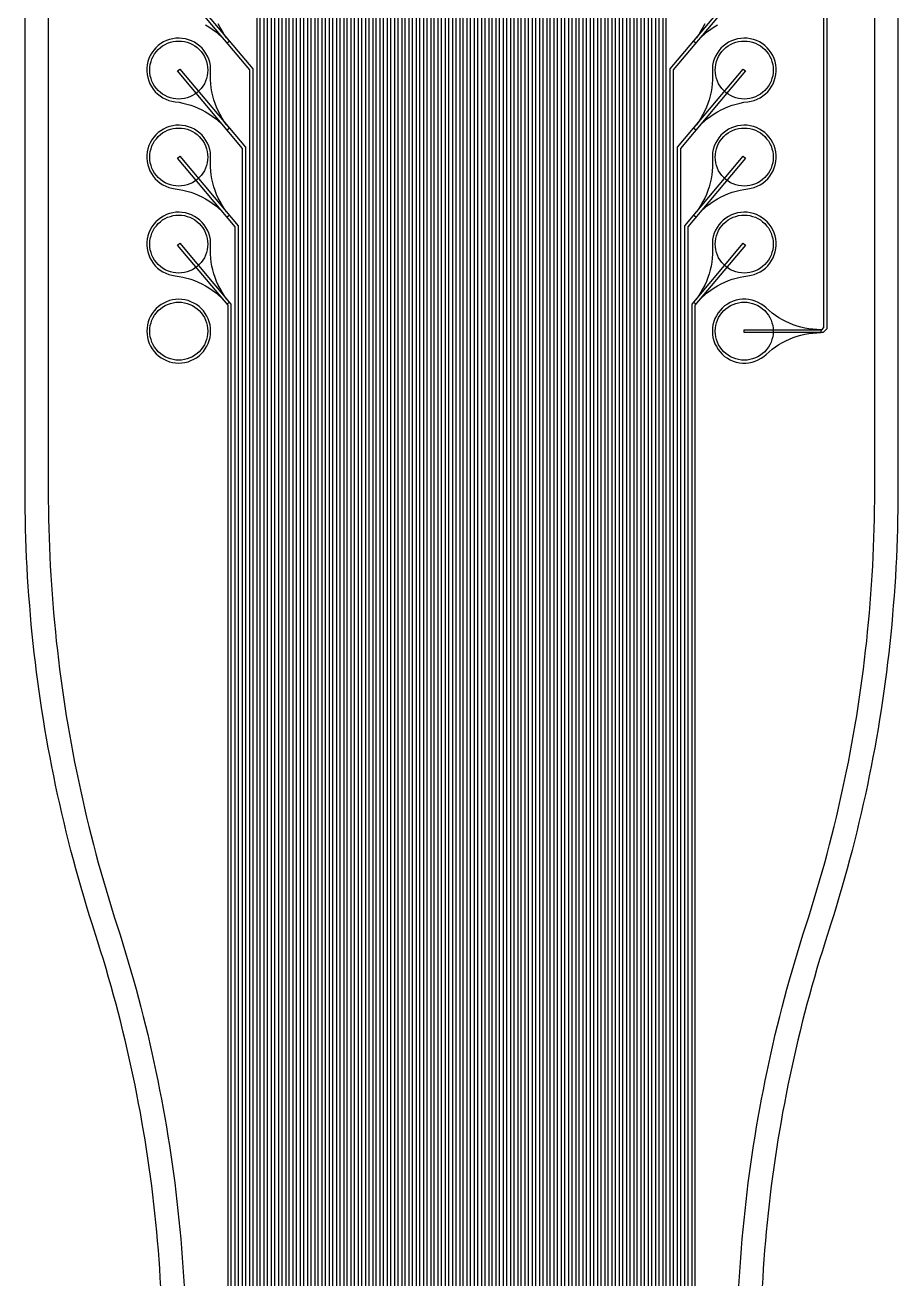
# Model space of a CAD drawing. Header units: metres. Extents: x -1805 to 1655, y -683 to 39617.
# Drawn here: x -1505 to 1505, y 26170 to 30492 of the extents above; entities that cross this region are included whole.
import ezdxf

# ---------------------------------------------------------------- set-up
doc = ezdxf.new("R2010")
doc.units = ezdxf.units.M
doc.layers.add('Etching', color=5, linetype='CONTINUOUS')
doc.layers.add('Metal', color=4, linetype='CONTINUOUS')

msp = doc.modelspace()

# ---------------------------------------------------------------- linework, layer by layer
at = {"layer": 'Etching'}
for points in [[(956.9, 26145.9), (958.8, 26178.3), (960.8, 26210.7), (963.1, 26243.1), (965.6, 26275.4), (968.3, 26307.8), (971.2, 26340.1), (974.4, 26372.4), (977.7, 26404.6), (981.3, 26436.9), (985.1, 26469.1), (989.1, 26501.3), (993.3, 26533.5), (997.7, 26565.6), (1002.4, 26597.7), (1007.2, 26629.8), (1012.3, 26661.9), (1017.6, 26693.9), (1023.1, 26725.9), (1028.8, 26757.8), (1034.7, 26789.7), (1040.9, 26821.6), (1047.2, 26853.4), (1053.8, 26885.1), (1060.6, 26916.9), (1067.6, 26948.6), (1074.8, 26980.2), (1082.2, 27011.8), (1089.8, 27043.3), (1097.6, 27074.8), (1105.7, 27106.2), (1113.9, 27137.6), (1122.4, 27168.9), (1131.1, 27200.2), (1140, 27231.4), (1149.1, 27262.6), (1158.4, 27293.6), (1167.9, 27324.7), (1177.6, 27355.6), (1187.5, 27386.5), (1197.4, 27417.4), (1207.1, 27448.4), (1216.6, 27479.4), (1225.9, 27510.5), (1235, 27541.6), (1243.9, 27572.8), (1252.6, 27604.1), (1261.1, 27635.4), (1269.3, 27666.8), (1277.4, 27698.2), (1285.2, 27729.7), (1292.8, 27761.2), (1300.2, 27792.8), (1307.4, 27824.5), (1314.4, 27856.1), (1321.2, 27887.9), (1327.8, 27919.6), (1334.1, 27951.5), (1340.3, 27983.3), (1346.2, 28015.2), (1351.9, 28047.2), (1357.4, 28079.1), (1362.7, 28111.1), (1367.8, 28143.2), (1372.6, 28175.3), (1377.3, 28207.4), (1381.7, 28239.5), (1385.9, 28271.7), (1389.9, 28303.9), (1393.7, 28336.1), (1397.3, 28368.4), (1400.6, 28400.6), (1403.8, 28432.9), (1406.7, 28465.2), (1409.4, 28497.6), (1411.9, 28529.9), (1414.2, 28562.3), (1416.2, 28594.7), (1418.1, 28627.1), (1419.7, 28659.5), (1421.1, 28691.9), (1422.3, 28724.3), (1423.3, 28756.7), (1424, 28789.2), (1424.6, 28821.6), (1424.9, 28854.1), (1425, 28886.5), (1425, 32086.5)], [(1505, 32021), (1505, 28886.4), (1504.9, 28853.5), (1504.6, 28820.5), (1504, 28787.6), (1503.2, 28754.6), (1502.2, 28721.6), (1501, 28688.7), (1499.6, 28655.7), (1498, 28622.8), (1496.1, 28589.9), (1494, 28557), (1491.7, 28524.1), (1489.1, 28491.2), (1486.4, 28458.3), (1483.4, 28425.5), (1480.2, 28392.6), (1476.8, 28359.8), (1473.2, 28327), (1469.3, 28294.3), (1465.3, 28261.6), (1461, 28228.9), (1456.5, 28196.2), (1451.8, 28163.6), (1446.8, 28130.9), (1441.7, 28098.4), (1436.3, 28065.8), (1430.7, 28033.3), (1424.9, 28000.9), (1418.9, 27968.4), (1412.6, 27936.1), (1406.2, 27903.7), (1399.5, 27871.4), (1392.6, 27839.2), (1385.5, 27807), (1378.2, 27774.8), (1370.6, 27742.7), (1362.9, 27710.6), (1354.9, 27678.6), (1346.7, 27646.7), (1338.3, 27614.8), (1329.7, 27583), (1320.9, 27551.2), (1311.9, 27519.5), (1302.7, 27487.8), (1293.2, 27456.2), (1283.5, 27424.7), (1273.7, 27393.2), (1253.8, 27331.4), (1244.3, 27301), (1234.9, 27270.5), (1225.8, 27239.9), (1216.8, 27209.2), (1208.1, 27178.6), (1199.6, 27147.8), (1191.2, 27117), (1183.1, 27086.1), (1175.2, 27055.2), (1167.5, 27024.3), (1160, 26993.2), (1152.7, 26962.2), (1145.6, 26931.1), (1138.8, 26899.9), (1132.1, 26868.7), (1125.6, 26837.4), (1119.4, 26806.1), (1113.3, 26774.8), (1107.5, 26743.4), (1101.9, 26712), (1096.5, 26680.6), (1091.3, 26649.1), (1086.3, 26617.6), (1081.5, 26586), (1076.9, 26554.4), (1072.6, 26522.8), (1068.4, 26491.2), (1064.5, 26459.5), (1060.8, 26427.8), (1057.3, 26396.1), (1054, 26364.4), (1050.9, 26332.6), (1048, 26300.8), (1045.3, 26269), (1042.9, 26237.2), (1040.7, 26205.4), (1038.6, 26173.5), (1036.8, 26141.7)], [(-1425, 31786.5), (-1425, 28886.5), (-1424.9, 28854.1), (-1424.6, 28821.6), (-1424, 28789.2), (-1423.3, 28756.7), (-1422.3, 28724.3), (-1421.1, 28691.9), (-1419.7, 28659.5), (-1418.1, 28627.1), (-1416.2, 28594.7), (-1414.2, 28562.3), (-1411.9, 28529.9), (-1409.4, 28497.6), (-1406.7, 28465.2), (-1403.8, 28432.9), (-1400.6, 28400.6), (-1397.3, 28368.4), (-1393.7, 28336.1), (-1389.9, 28303.9), (-1385.9, 28271.7), (-1381.7, 28239.5), (-1377.3, 28207.4), (-1372.6, 28175.3), (-1367.8, 28143.2), (-1362.7, 28111.1), (-1357.4, 28079.1), (-1351.9, 28047.2), (-1346.2, 28015.2), (-1340.3, 27983.3), (-1334.1, 27951.5), (-1327.8, 27919.6), (-1321.2, 27887.9), (-1314.4, 27856.1), (-1307.4, 27824.5), (-1300.2, 27792.8), (-1292.8, 27761.2), (-1285.2, 27729.7), (-1277.4, 27698.2), (-1269.3, 27666.8), (-1261.1, 27635.4), (-1252.6, 27604.1), (-1243.9, 27572.8), (-1235, 27541.6), (-1225.9, 27510.5), (-1216.6, 27479.4), (-1207.1, 27448.4), (-1197.4, 27417.4), (-1187.5, 27386.5), (-1177.6, 27355.6), (-1167.9, 27324.7), (-1158.4, 27293.6), (-1149.1, 27262.6), (-1140, 27231.4), (-1131.1, 27200.2), (-1122.4, 27168.9), (-1113.9, 27137.6), (-1105.7, 27106.2), (-1097.6, 27074.8), (-1089.8, 27043.3), (-1082.2, 27011.8), (-1074.8, 26980.2), (-1067.6, 26948.6), (-1060.6, 26916.9), (-1053.8, 26885.1), (-1047.2, 26853.4), (-1040.9, 26821.6), (-1034.7, 26789.7), (-1028.8, 26757.8), (-1023.1, 26725.9), (-1017.6, 26693.9), (-1012.3, 26661.9), (-1007.2, 26629.8), (-1002.4, 26597.7), (-997.7, 26565.6), (-993.3, 26533.5), (-989.1, 26501.3), (-985.1, 26469.1), (-981.3, 26436.9), (-977.7, 26404.6), (-974.4, 26372.4), (-971.2, 26340.1), (-968.3, 26307.8), (-965.6, 26275.4), (-963.1, 26243.1), (-960.8, 26210.7), (-958.8, 26178.3), (-956.9, 26145.9)], [(-1036.8, 26141.7), (-1038.6, 26173.5), (-1040.7, 26205.4), (-1042.9, 26237.2), (-1045.3, 26269), (-1048, 26300.8), (-1050.9, 26332.6), (-1054, 26364.4), (-1057.3, 26396.1), (-1060.8, 26427.8), (-1064.5, 26459.5), (-1068.4, 26491.2), (-1072.6, 26522.8), (-1076.9, 26554.4), (-1081.5, 26586), (-1086.3, 26617.6), (-1091.3, 26649.1), (-1096.5, 26680.6), (-1101.9, 26712), (-1107.5, 26743.4), (-1113.3, 26774.8), (-1119.4, 26806.1), (-1125.6, 26837.4), (-1132.1, 26868.7), (-1138.8, 26899.9), (-1145.6, 26931.1), (-1152.7, 26962.2), (-1160, 26993.2), (-1167.5, 27024.3), (-1175.2, 27055.2), (-1183.1, 27086.1), (-1191.2, 27117), (-1199.6, 27147.8), (-1208.1, 27178.6), (-1216.8, 27209.2), (-1225.8, 27239.9), (-1234.9, 27270.5), (-1244.3, 27301), (-1253.8, 27331.4), (-1273.7, 27393.2), (-1283.5, 27424.7), (-1293.2, 27456.2), (-1302.7, 27487.8), (-1311.9, 27519.5), (-1320.9, 27551.2), (-1329.7, 27583), (-1338.3, 27614.8), (-1346.7, 27646.7), (-1354.9, 27678.6), (-1362.9, 27710.6), (-1370.6, 27742.7), (-1378.2, 27774.8), (-1385.5, 27807), (-1392.6, 27839.2), (-1399.5, 27871.4), (-1406.2, 27903.7), (-1412.6, 27936.1), (-1418.9, 27968.4), (-1424.9, 28000.9), (-1430.7, 28033.3), (-1436.3, 28065.8), (-1441.7, 28098.4), (-1446.8, 28130.9), (-1451.8, 28163.6), (-1456.5, 28196.2), (-1461, 28228.9), (-1465.3, 28261.6), (-1469.3, 28294.3), (-1473.2, 28327), (-1476.8, 28359.8), (-1480.2, 28392.6), (-1483.4, 28425.5), (-1486.4, 28458.3), (-1489.1, 28491.2), (-1491.7, 28524.1), (-1494, 28557), (-1496.1, 28589.9), (-1498, 28622.8), (-1499.6, 28655.7), (-1501, 28688.7), (-1502.2, 28721.6), (-1503.2, 28754.6), (-1504, 28787.6), (-1504.6, 28820.5), (-1504.9, 28853.5), (-1505, 28886.4), (-1505, 31715.2)]]:
    msp.add_lwpolyline(points, dxfattribs=at)
for points in [[(-891.9, 30281), (-897.7, 30273.1), (-904.3, 30265.8), (-911.6, 30259.2), (-919.4, 30253.4), (-927.9, 30248.3), (-936.7, 30244.1), (-946, 30240.8), (-955.5, 30238.4), (-965.2, 30237), (-975, 30236.5), (-984.8, 30237), (-994.5, 30238.4), (-1004, 30240.8), (-1013.3, 30244.1), (-1022.1, 30248.3), (-1030.6, 30253.4), (-1038.4, 30259.2), (-1045.7, 30265.8), (-1052.3, 30273.1), (-1058.1, 30281), (-1063.2, 30289.4), (-1067.4, 30298.2), (-1070.7, 30307.5), (-1073.1, 30317), (-1074.5, 30326.7), (-1075, 30336.5), (-1074.5, 30346.3), (-1073.1, 30356), (-1070.7, 30365.5), (-1067.4, 30374.8), (-1063.2, 30383.6), (-1058.1, 30392.1), (-1052.3, 30399.9), (-1045.7, 30407.2), (-1038.4, 30413.8), (-1030.6, 30419.7), (-1022.1, 30424.7), (-1013.3, 30428.9), (-1004, 30432.2), (-994.5, 30434.6), (-984.8, 30436), (-975, 30436.5), (-965.2, 30436), (-955.5, 30434.6), (-946, 30432.2), (-936.7, 30428.9), (-927.9, 30424.7), (-919.4, 30419.7), (-911.6, 30413.8), (-904.3, 30407.2), (-897.7, 30399.9), (-891.9, 30392.1), (-886.8, 30383.6), (-882.6, 30374.8), (-879.3, 30365.5), (-876.9, 30356), (-875.5, 30346.3), (-875, 30336.5), (-875.5, 30326.7), (-876.9, 30317), (-879.3, 30307.5), (-882.6, 30298.2), (-886.8, 30289.4), (-891.9, 30281)], [(1058.1, 30281), (1052.3, 30273.1), (1045.7, 30265.8), (1038.4, 30259.2), (1030.6, 30253.4), (1022.1, 30248.3), (1013.3, 30244.1), (1004, 30240.8), (994.5, 30238.4), (984.8, 30237), (975, 30236.5), (965.2, 30237), (955.5, 30238.4), (946, 30240.8), (936.7, 30244.1), (927.9, 30248.3), (919.4, 30253.4), (911.6, 30259.2), (904.3, 30265.8), (897.7, 30273.1), (891.9, 30281), (886.8, 30289.4), (882.6, 30298.2), (879.3, 30307.5), (876.9, 30317), (875.5, 30326.7), (875, 30336.5), (875.5, 30346.3), (876.9, 30356), (879.3, 30365.5), (882.6, 30374.8), (886.8, 30383.6), (891.9, 30392.1), (897.7, 30399.9), (904.3, 30407.2), (911.6, 30413.8), (919.4, 30419.7), (927.9, 30424.7), (936.7, 30428.9), (946, 30432.2), (955.5, 30434.6), (965.2, 30436), (975, 30436.5), (984.8, 30436), (994.5, 30434.6), (1004, 30432.2), (1013.3, 30428.9), (1022.1, 30424.7), (1030.6, 30419.7), (1038.4, 30413.8), (1045.7, 30407.2), (1052.3, 30399.9), (1058.1, 30392.1), (1063.2, 30383.6), (1067.4, 30374.8), (1070.7, 30365.5), (1073.1, 30356), (1074.5, 30346.3), (1075, 30336.5), (1074.5, 30326.7), (1073.1, 30317), (1070.7, 30307.5), (1067.4, 30298.2), (1063.2, 30289.4), (1058.1, 30281)], [(-891.9, 29981), (-897.7, 29973.1), (-904.3, 29965.8), (-911.6, 29959.2), (-919.4, 29953.4), (-927.9, 29948.3), (-936.7, 29944.1), (-946, 29940.8), (-955.5, 29938.4), (-965.2, 29937), (-975, 29936.5), (-984.8, 29937), (-994.5, 29938.4), (-1004, 29940.8), (-1013.3, 29944.1), (-1022.1, 29948.3), (-1030.6, 29953.4), (-1038.4, 29959.2), (-1045.7, 29965.8), (-1052.3, 29973.1), (-1058.1, 29981), (-1063.2, 29989.4), (-1067.4, 29998.2), (-1070.7, 30007.5), (-1073.1, 30017), (-1074.5, 30026.7), (-1075, 30036.5), (-1074.5, 30046.3), (-1073.1, 30056), (-1070.7, 30065.5), (-1067.4, 30074.8), (-1063.2, 30083.6), (-1058.1, 30092.1), (-1052.3, 30099.9), (-1045.7, 30107.2), (-1038.4, 30113.8), (-1030.6, 30119.7), (-1022.1, 30124.7), (-1013.3, 30128.9), (-1004, 30132.2), (-994.5, 30134.6), (-984.8, 30136), (-975, 30136.5), (-965.2, 30136), (-955.5, 30134.6), (-946, 30132.2), (-936.7, 30128.9), (-927.9, 30124.7), (-919.4, 30119.7), (-911.6, 30113.8), (-904.3, 30107.2), (-897.7, 30099.9), (-891.9, 30092.1), (-886.8, 30083.6), (-882.6, 30074.8), (-879.3, 30065.5), (-876.9, 30056), (-875.5, 30046.3), (-875, 30036.5), (-875.5, 30026.7), (-876.9, 30017), (-879.3, 30007.5), (-882.6, 29998.2), (-886.8, 29989.4), (-891.9, 29981)], [(1058.1, 29981), (1052.3, 29973.1), (1045.7, 29965.8), (1038.4, 29959.2), (1030.6, 29953.4), (1022.1, 29948.3), (1013.3, 29944.1), (1004, 29940.8), (994.5, 29938.4), (984.8, 29937), (975, 29936.5), (965.2, 29937), (955.5, 29938.4), (946, 29940.8), (936.7, 29944.1), (927.9, 29948.3), (919.4, 29953.4), (911.6, 29959.2), (904.3, 29965.8), (897.7, 29973.1), (891.9, 29981), (886.8, 29989.4), (882.6, 29998.2), (879.3, 30007.5), (876.9, 30017), (875.5, 30026.7), (875, 30036.5), (875.5, 30046.3), (876.9, 30056), (879.3, 30065.5), (882.6, 30074.8), (886.8, 30083.6), (891.9, 30092.1), (897.7, 30099.9), (904.3, 30107.2), (911.6, 30113.8), (919.4, 30119.7), (927.9, 30124.7), (936.7, 30128.9), (946, 30132.2), (955.5, 30134.6), (965.2, 30136), (975, 30136.5), (984.8, 30136), (994.5, 30134.6), (1004, 30132.2), (1013.3, 30128.9), (1022.1, 30124.7), (1030.6, 30119.7), (1038.4, 30113.8), (1045.7, 30107.2), (1052.3, 30099.9), (1058.1, 30092.1), (1063.2, 30083.6), (1067.4, 30074.8), (1070.7, 30065.5), (1073.1, 30056), (1074.5, 30046.3), (1075, 30036.5), (1074.5, 30026.7), (1073.1, 30017), (1070.7, 30007.5), (1067.4, 29998.2), (1063.2, 29989.4), (1058.1, 29981)], [(-891.9, 29681), (-897.7, 29673.1), (-904.3, 29665.8), (-911.6, 29659.2), (-919.4, 29653.4), (-927.9, 29648.3), (-936.7, 29644.1), (-946, 29640.8), (-955.5, 29638.4), (-965.2, 29637), (-975, 29636.5), (-984.8, 29637), (-994.5, 29638.4), (-1004, 29640.8), (-1013.3, 29644.1), (-1022.1, 29648.3), (-1030.6, 29653.4), (-1038.4, 29659.2), (-1045.7, 29665.8), (-1052.3, 29673.1), (-1058.1, 29681), (-1063.2, 29689.4), (-1067.4, 29698.2), (-1070.7, 29707.5), (-1073.1, 29717), (-1074.5, 29726.7), (-1075, 29736.5), (-1074.5, 29746.3), (-1073.1, 29756), (-1070.7, 29765.5), (-1067.4, 29774.8), (-1063.2, 29783.6), (-1058.1, 29792.1), (-1052.3, 29799.9), (-1045.7, 29807.2), (-1038.4, 29813.8), (-1030.6, 29819.7), (-1022.1, 29824.7), (-1013.3, 29828.9), (-1004, 29832.2), (-994.5, 29834.6), (-984.8, 29836), (-975, 29836.5), (-965.2, 29836), (-955.5, 29834.6), (-946, 29832.2), (-936.7, 29828.9), (-927.9, 29824.7), (-919.4, 29819.7), (-911.6, 29813.8), (-904.3, 29807.2), (-897.7, 29799.9), (-891.9, 29792.1), (-886.8, 29783.6), (-882.6, 29774.8), (-879.3, 29765.5), (-876.9, 29756), (-875.5, 29746.3), (-875, 29736.5), (-875.5, 29726.7), (-876.9, 29717), (-879.3, 29707.5), (-882.6, 29698.2), (-886.8, 29689.4), (-891.9, 29681)], [(1058.1, 29681), (1052.3, 29673.1), (1045.7, 29665.8), (1038.4, 29659.2), (1030.6, 29653.4), (1022.1, 29648.3), (1013.3, 29644.1), (1004, 29640.8), (994.5, 29638.4), (984.8, 29637), (975, 29636.5), (965.2, 29637), (955.5, 29638.4), (946, 29640.8), (936.7, 29644.1), (927.9, 29648.3), (919.4, 29653.4), (911.6, 29659.2), (904.3, 29665.8), (897.7, 29673.1), (891.9, 29681), (886.8, 29689.4), (882.6, 29698.2), (879.3, 29707.5), (876.9, 29717), (875.5, 29726.7), (875, 29736.5), (875.5, 29746.3), (876.9, 29756), (879.3, 29765.5), (882.6, 29774.8), (886.8, 29783.6), (891.9, 29792.1), (897.7, 29799.9), (904.3, 29807.2), (911.6, 29813.8), (919.4, 29819.7), (927.9, 29824.7), (936.7, 29828.9), (946, 29832.2), (955.5, 29834.6), (965.2, 29836), (975, 29836.5), (984.8, 29836), (994.5, 29834.6), (1004, 29832.2), (1013.3, 29828.9), (1022.1, 29824.7), (1030.6, 29819.7), (1038.4, 29813.8), (1045.7, 29807.2), (1052.3, 29799.9), (1058.1, 29792.1), (1063.2, 29783.6), (1067.4, 29774.8), (1070.7, 29765.5), (1073.1, 29756), (1074.5, 29746.3), (1075, 29736.5), (1074.5, 29726.7), (1073.1, 29717), (1070.7, 29707.5), (1067.4, 29698.2), (1063.2, 29689.4), (1058.1, 29681)], [(-891.9, 29381), (-897.7, 29373.1), (-904.3, 29365.8), (-911.6, 29359.2), (-919.4, 29353.4), (-927.9, 29348.3), (-936.7, 29344.1), (-946, 29340.8), (-955.5, 29338.4), (-965.2, 29337), (-975, 29336.5), (-984.8, 29337), (-994.5, 29338.4), (-1004, 29340.8), (-1013.3, 29344.1), (-1022.1, 29348.3), (-1030.6, 29353.4), (-1038.4, 29359.2), (-1045.7, 29365.8), (-1052.3, 29373.1), (-1058.1, 29381), (-1063.2, 29389.4), (-1067.4, 29398.2), (-1070.7, 29407.5), (-1073.1, 29417), (-1074.5, 29426.7), (-1075, 29436.5), (-1074.5, 29446.3), (-1073.1, 29456), (-1070.7, 29465.5), (-1067.4, 29474.8), (-1063.2, 29483.6), (-1058.1, 29492.1), (-1052.3, 29499.9), (-1045.7, 29507.2), (-1038.4, 29513.8), (-1030.6, 29519.7), (-1022.1, 29524.7), (-1013.3, 29528.9), (-1004, 29532.2), (-994.5, 29534.6), (-984.8, 29536), (-975, 29536.5), (-965.2, 29536), (-955.5, 29534.6), (-946, 29532.2), (-936.7, 29528.9), (-927.9, 29524.7), (-919.4, 29519.7), (-911.6, 29513.8), (-904.3, 29507.2), (-897.7, 29499.9), (-891.9, 29492.1), (-886.8, 29483.6), (-882.6, 29474.8), (-879.3, 29465.5), (-876.9, 29456), (-875.5, 29446.3), (-875, 29436.5), (-875.5, 29426.7), (-876.9, 29417), (-879.3, 29407.5), (-882.6, 29398.2), (-886.8, 29389.4), (-891.9, 29381)], [(1058.1, 29381), (1052.3, 29373.1), (1045.7, 29365.8), (1038.4, 29359.2), (1030.6, 29353.4), (1022.1, 29348.3), (1013.3, 29344.1), (1004, 29340.8), (994.5, 29338.4), (984.8, 29337), (975, 29336.5), (965.2, 29337), (955.5, 29338.4), (946, 29340.8), (936.7, 29344.1), (927.9, 29348.3), (919.4, 29353.4), (911.6, 29359.2), (904.3, 29365.8), (897.7, 29373.1), (891.9, 29381), (886.8, 29389.4), (882.6, 29398.2), (879.3, 29407.5), (876.9, 29417), (875.5, 29426.7), (875, 29436.5), (875.5, 29446.3), (876.9, 29456), (879.3, 29465.5), (882.6, 29474.8), (886.8, 29483.6), (891.9, 29492.1), (897.7, 29499.9), (904.3, 29507.2), (911.6, 29513.8), (919.4, 29519.7), (927.9, 29524.7), (936.7, 29528.9), (946, 29532.2), (955.5, 29534.6), (965.2, 29536), (975, 29536.5), (984.8, 29536), (994.5, 29534.6), (1004, 29532.2), (1013.3, 29528.9), (1022.1, 29524.7), (1030.6, 29519.7), (1038.4, 29513.8), (1045.7, 29507.2), (1052.3, 29499.9), (1058.1, 29492.1), (1063.2, 29483.6), (1067.4, 29474.8), (1070.7, 29465.5), (1073.1, 29456), (1074.5, 29446.3), (1075, 29436.5), (1074.5, 29426.7), (1073.1, 29417), (1070.7, 29407.5), (1067.4, 29398.2), (1063.2, 29389.4), (1058.1, 29381)]]:
    msp.add_lwpolyline(points, close=True, dxfattribs=at)
at = {"layer": 'Metal'}
for points in [[(-2, 9148.2), (-2, 9349.2), (-5, 11349.2), (-5, 38241.6), (997.7, 39436.5), (1207.1, 39436.5), (1260, 39383.6), (1260, 29444.4), (1247.1, 29431.5), (975, 29431.5), (975, 29441.5), (1242.9, 29441.5), (1250, 29448.6), (1250, 39379.4), (1202.9, 39426.5), (1002.3, 39426.5), (5, 38237.9), (5, 11349.2), (2, 9349.2), (2, 9148.2)], [(-30, 9148.7), (-30, 9349.7), (-30, 11349.7), (-30, 37902.5), (-978.8, 39033.3), (-971.2, 39039.7), (-20, 37906.2), (-20, 11349.7), (-28, 9349.7), (-28, 9148.7)], [(28, 9148.7), (28, 9349.7), (20, 11349.7), (20, 37906.2), (971.2, 39039.7), (978.8, 39033.3), (30, 37902.5), (30, 11349.7), (30, 9349.7), (30, 9148.7)], [(-54, 9149.7), (-54, 9350.7), (-55, 11350.7), (-55, 37632.3), (-978.8, 38733.3), (-971.2, 38739.7), (-45, 37636), (-45, 11350.7), (-52, 9350.7), (-52, 9149.7)], [(52, 9149.7), (52, 9350.7), (45, 11350.7), (45, 37636), (971.2, 38739.7), (978.8, 38733.3), (55, 37632.3), (55, 11350.7), (54, 9350.7), (54, 9149.7)], [(-78, 9151.3), (-78, 9352.3), (-80, 11352.3), (-80, 37362.1), (-978.8, 38433.3), (-971.2, 38439.7), (-70, 37365.7), (-70, 11352.3), (-76, 9352.3), (-76, 9151.3)], [(76, 9151.3), (76, 9352.3), (70, 11352.3), (70, 37365.7), (971.2, 38439.7), (978.8, 38433.3), (80, 37362.1), (80, 11352.3), (78, 9352.3), (78, 9151.3)], [(-102, 9153.5), (-102, 9354.5), (-105, 11354.5), (-105, 37091.9), (-978.8, 38133.3), (-971.2, 38139.7), (-95, 37095.5), (-95, 11354.5), (-100, 9354.5), (-100, 9153.5)], [(100, 9153.5), (100, 9354.5), (95, 11354.5), (95, 37095.5), (971.2, 38139.7), (978.8, 38133.3), (105, 37091.9), (105, 11354.5), (102, 9354.5), (102, 9153.5)], [(-126, 9156.3), (-126, 9357.3), (-130, 11357.3), (-130, 36821.7), (-978.8, 37833.3), (-971.2, 37839.7), (-120, 36825.3), (-120, 11357.3), (-124, 9357.3), (-124, 9156.3)], [(124, 9156.3), (124, 9357.3), (120, 11357.3), (120, 36825.3), (971.2, 37839.7), (978.8, 37833.3), (130, 36821.7), (130, 11357.3), (126, 9357.3), (126, 9156.3)], [(-150, 9159.6), (-150, 9360.6), (-155, 11360.6), (-155, 36551.5), (-978.8, 37533.3), (-971.2, 37539.7), (-145, 36555.1), (-145, 11360.6), (-148, 9360.6), (-148, 9159.6)], [(148, 9159.6), (148, 9360.6), (145, 11360.6), (145, 36555.1), (971.2, 37539.7), (978.8, 37533.3), (155, 36551.5), (155, 11360.6), (150, 9360.6), (150, 9159.6)], [(-174, 9163.5), (-174, 9364.5), (-180, 11364.5), (-180, 36281.3), (-978.8, 37233.3), (-971.2, 37239.7), (-170, 36284.9), (-170, 11364.5), (-172, 9364.5), (-172, 9163.5)], [(172, 9163.5), (172, 9364.5), (170, 11364.5), (170, 36284.9), (971.2, 37239.7), (978.8, 37233.3), (180, 36281.3), (180, 11364.5), (174, 9364.5), (174, 9163.5)], [(-198, 9168), (-198, 9369), (-205, 11369), (-205, 36011.1), (-978.8, 36933.3), (-971.2, 36939.7), (-195, 36014.7), (-195, 11369), (-196, 9369), (-196, 9168)], [(196, 9168), (196, 9369), (195, 11369), (195, 36014.7), (971.2, 36939.7), (978.8, 36933.3), (205, 36011.1), (205, 11369), (198, 9369), (198, 9168)], [(-222, 9173), (-222, 9374), (-230, 11374), (-230, 35740.9), (-978.8, 36633.3), (-971.2, 36639.7), (-220, 35744.5), (-220, 11374), (-220, 9374), (-220, 9173)], [(220, 9173), (220, 9374), (220, 11374), (220, 35744.5), (971.2, 36639.7), (978.8, 36633.3), (230, 35740.9), (230, 11374), (222, 9374), (222, 9173)], [(-246, 9178.5), (-246, 9379.5), (-255, 11379.5), (-255, 35470.7), (-978.8, 36333.3), (-971.2, 36339.7), (-245, 35474.3), (-245, 11379.5), (-244, 9379.5), (-244, 9178.5)], [(244, 9178.5), (244, 9379.5), (245, 11379.5), (245, 35474.3), (971.2, 36339.7), (978.8, 36333.3), (255, 35470.7), (255, 11379.5), (246, 9379.5), (246, 9178.5)], [(-270, 9184.6), (-270, 9385.6), (-280, 11385.6), (-280, 35200.5), (-978.8, 36033.3), (-971.2, 36039.7), (-270, 35204.1), (-270, 11385.6), (-268, 9385.6), (-268, 9184.6)], [(268, 9184.6), (268, 9385.6), (270, 11385.6), (270, 35204.1), (971.2, 36039.7), (978.8, 36033.3), (280, 35200.5), (280, 11385.6), (270, 9385.6), (270, 9184.6)], [(-294, 9191.3), (-294, 9392.3), (-305, 11392.3), (-305, 34930.3), (-978.8, 35733.3), (-971.2, 35739.7), (-295, 34933.9), (-295, 11392.3), (-292, 9392.3), (-292, 9191.3)], [(292, 9191.3), (292, 9392.3), (295, 11392.3), (295, 34933.9), (971.2, 35739.7), (978.8, 35733.3), (305, 34930.3), (305, 11392.3), (294, 9392.3), (294, 9191.3)], [(-318, 9198.5), (-318, 9399.5), (-330, 11399.5), (-330, 34660), (-978.8, 35433.3), (-971.2, 35439.7), (-320, 34663.7), (-320, 11399.5), (-316, 9399.5), (-316, 9198.5)], [(316, 9198.5), (316, 9399.5), (320, 11399.5), (320, 34663.7), (971.2, 35439.7), (978.8, 35433.3), (330, 34660), (330, 11399.5), (318, 9399.5), (318, 9198.5)], [(-342, 9206.2), (-342, 9407.2), (-355, 11407.2), (-355, 34389.8), (-978.8, 35133.3), (-971.2, 35139.7), (-345, 34393.5), (-345, 11407.2), (-340, 9407.2), (-340, 9206.2)], [(340, 9206.2), (340, 9407.2), (345, 11407.2), (345, 34393.5), (971.2, 35139.7), (978.8, 35133.3), (355, 34389.8), (355, 11407.2), (342, 9407.2), (342, 9206.2)], [(-366, 9214.4), (-366, 9415.4), (-380, 11415.4), (-380, 34119.6), (-978.8, 34833.3), (-971.2, 34839.7), (-370, 34123.3), (-370, 11415.5), (-364, 9415.4), (-364, 9214.4)], [(364, 9214.4), (364, 9415.4), (370, 11415.5), (370, 34123.3), (971.2, 34839.7), (978.8, 34833.3), (380, 34119.6), (380, 11415.4), (366, 9415.4), (366, 9214.4)], [(-390, 9223.2), (-390, 9424.2), (-405, 11424.2), (-405, 33849.4), (-978.8, 34533.3), (-971.2, 34539.7), (-395, 33853.1), (-395, 11424.2), (-388, 9424.2), (-388, 9223.2)], [(388, 9223.2), (388, 9424.2), (395, 11424.2), (395, 33853.1), (971.2, 34539.7), (978.8, 34533.3), (405, 33849.4), (405, 11424.2), (390, 9424.2), (390, 9223.2)], [(-414, 9232.5), (-414, 9433.5), (-430, 11433.5), (-430, 33579.2), (-978.8, 34233.3), (-971.2, 34239.7), (-420, 33582.9), (-420, 11433.6), (-412, 9433.5), (-412, 9232.5)], [(412, 9232.5), (412, 9433.5), (420, 11433.6), (420, 33582.9), (971.2, 34239.7), (978.8, 34233.3), (430, 33579.2), (430, 11433.5), (414, 9433.5), (414, 9232.5)], [(-438, 9242.4), (-438, 9443.4), (-455, 11443.4), (-455, 33309), (-978.8, 33933.3), (-971.2, 33939.7), (-445, 33312.7), (-445, 11443.4), (-436, 9443.4), (-436, 9242.4)], [(436, 9242.4), (436, 9443.4), (445, 11443.4), (445, 33312.7), (971.2, 33939.7), (978.8, 33933.3), (455, 33309), (455, 11443.4), (438, 9443.4), (438, 9242.4)], [(-462, 9252.7), (-462, 9453.7), (-480, 11453.7), (-480, 33038.8), (-978.8, 33633.3), (-971.2, 33639.7), (-470, 33042.5), (-470, 11453.8), (-460, 9453.7), (-460, 9252.7)], [(460, 9252.7), (460, 9453.7), (470, 11453.8), (470, 33042.5), (971.2, 33639.7), (978.8, 33633.3), (480, 33038.8), (480, 11453.7), (462, 9453.7), (462, 9252.7)], [(-486, 9263.6), (-486, 9464.6), (-505, 11464.6), (-505, 32768.6), (-978.8, 33333.3), (-971.2, 33339.7), (-495, 32772.2), (-495, 11464.6), (-484, 9464.6), (-484, 9263.6)], [(484, 9263.6), (484, 9464.6), (495, 11464.6), (495, 32772.2), (971.2, 33339.7), (978.8, 33333.3), (505, 32768.6), (505, 11464.6), (486, 9464.6), (486, 9263.6)], [(-510, 9275), (-510, 9476), (-530, 11476), (-530, 32498.4), (-978.8, 33033.3), (-971.2, 33039.7), (-520, 32502), (-520, 11476.1), (-508, 9476), (-508, 9275)], [(508, 9275), (508, 9476), (520, 11476.1), (520, 32502), (971.2, 33039.7), (978.8, 33033.3), (530, 32498.4), (530, 11476), (510, 9476), (510, 9275)], [(-534, 9287), (-534, 9488), (-555, 11488), (-555, 32228.2), (-978.8, 32733.3), (-971.2, 32739.7), (-545, 32231.8), (-545, 11488), (-532, 9488), (-532, 9287)], [(532, 9287), (532, 9488), (545, 11488), (545, 32231.8), (971.2, 32739.7), (978.8, 32733.3), (555, 32228.2), (555, 11488), (534, 9488), (534, 9287)], [(-558, 9299.4), (-558, 9500.4), (-580, 11500.4), (-580, 31958), (-978.8, 32433.3), (-971.2, 32439.7), (-570, 31961.6), (-570, 11500.5), (-556, 9500.4), (-556, 9299.4)], [(556, 9299.4), (556, 9500.4), (570, 11500.5), (570, 31961.6), (971.2, 32439.7), (978.8, 32433.3), (580, 31958), (580, 11500.4), (558, 9500.4), (558, 9299.4)], [(-582, 9312.4), (-582, 9513.4), (-605, 11513.4), (-605, 31687.8), (-978.8, 32133.3), (-971.2, 32139.7), (-595, 31691.4), (-595, 11513.5), (-580, 9513.4), (-580, 9312.4)], [(580, 9312.4), (580, 9513.4), (595, 11513.5), (595, 31691.4), (971.2, 32139.7), (978.8, 32133.3), (605, 31687.8), (605, 11513.4), (582, 9513.4), (582, 9312.4)], [(-606, 9325.9), (-606, 9526.9), (-630, 11526.9), (-630, 31417.6), (-978.8, 31833.3), (-971.2, 31839.7), (-620, 31421.2), (-620, 11527), (-604, 9526.9), (-604, 9325.9)], [(604, 9325.9), (604, 9526.9), (620, 11527), (620, 31421.2), (971.2, 31839.7), (978.8, 31833.3), (630, 31417.6), (630, 11526.9), (606, 9526.9), (606, 9325.9)], [(-630, 9340), (-630, 9541), (-655, 11541), (-655, 31147.4), (-978.8, 31533.3), (-971.2, 31539.7), (-645, 31151), (-645, 11541), (-628, 9541), (-628, 9340)], [(628, 9340), (628, 9541), (645, 11541), (645, 31151), (971.2, 31539.7), (978.8, 31533.3), (655, 31147.4), (655, 11541), (630, 9541), (630, 9340)], [(-654, 9354.6), (-654, 9555.6), (-680, 11555.5), (-680, 30877.2), (-978.8, 31233.3), (-971.2, 31239.7), (-670, 30880.8), (-670, 11555.6), (-652, 9555.6), (-652, 9354.6)], [(652, 9354.6), (652, 9555.6), (670, 11555.6), (670, 30880.8), (971.2, 31239.7), (978.8, 31233.3), (680, 30877.2), (680, 11555.5), (654, 9555.6), (654, 9354.6)], [(-678, 9369.7), (-678, 9570.7), (-705, 11570.6), (-705, 30607), (-978.8, 30933.3), (-971.2, 30939.7), (-695, 30610.6), (-695, 11570.7), (-676, 9570.7), (-676, 9369.7)], [(676, 9369.7), (676, 9570.7), (695, 11570.7), (695, 30610.6), (971.2, 30939.7), (978.8, 30933.3), (705, 30607), (705, 11570.6), (678, 9570.7), (678, 9369.7)], [(-702, 9385.3), (-702, 9586.3), (-730, 11586.3), (-730, 30336.7), (-978.8, 30633.3), (-971.2, 30639.7), (-720, 30340.4), (-720, 11586.3), (-700, 9586.3), (-700, 9385.3)], [(700, 9385.3), (700, 9586.3), (720, 11586.3), (720, 30340.4), (971.2, 30639.7), (978.8, 30633.3), (730, 30336.7), (730, 11586.3), (702, 9586.3), (702, 9385.3)], [(-800.7, 30136.5), (-801.3, 30137.3), (-810, 30148.1), (-818, 30159.4), (-825.6, 30171.1), (-832.5, 30183.1), (-838.8, 30195.4), (-844.4, 30208.1), (-849.4, 30221), (-853.8, 30234.2), (-857.5, 30247.6), (-860.5, 30261.1), (-862.8, 30274.8), (-864.5, 30288.5), (-865.4, 30302.4), (-865.6, 30316.2), (-865.2, 30330.1), (-865.1, 30341.2), (-866.1, 30352.3), (-868.3, 30363.2), (-871.5, 30373.9), (-875.8, 30384.1), (-881.2, 30393.9), (-887.4, 30403.1), (-894.6, 30411.6), (-902.6, 30419.3), (-911.3, 30426.2), (-920.7, 30432.2), (-930.7, 30437.2), (-941.1, 30441.1), (-951.8, 30444), (-962.8, 30445.8), (-973.9, 30446.5), (-985, 30446.1), (-996, 30444.5), (-1006.8, 30441.8), (-1017.3, 30438.1), (-1027.3, 30433.3), (-1036.8, 30427.5), (-1045.7, 30420.8), (-1053.9, 30413.2), (-1061.2, 30404.8), (-1067.7, 30395.8), (-1073.2, 30386.1), (-1077.7, 30376), (-1081.1, 30365.4), (-1083.5, 30354.5), (-1084.8, 30343.5), (-1084.9, 30332.3), (-1083.9, 30321.2), (-1081.8, 30310.3), (-1078.6, 30299.7), (-1074.4, 30289.4), (-1069.1, 30279.6), (-1062.9, 30270.4), (-1055.8, 30261.8), (-1047.8, 30254.1), (-1039.1, 30247.1), (-1029.7, 30241.1), (-1019.8, 30236.1), (-1009.5, 30232), (-998.7, 30229.1), (-987.8, 30227.2), (-974, 30225.3), (-960.4, 30222.7), (-947, 30219.3), (-933.7, 30215.3), (-920.6, 30210.7), (-907.8, 30205.3), (-895.3, 30199.4), (-883.1, 30192.8), (-871.2, 30185.6), (-859.7, 30177.8), (-848.7, 30169.5), (-838, 30160.6), (-827.8, 30151.2), (-818.2, 30141.3), (-809, 30130.9), (-808.3, 30130.1), (-800.7, 30136.5)], [(808.3, 30130.1), (809, 30130.9), (818.2, 30141.3), (827.8, 30151.2), (838, 30160.6), (848.7, 30169.5), (859.7, 30177.8), (871.2, 30185.6), (883.1, 30192.8), (895.3, 30199.4), (907.8, 30205.3), (920.6, 30210.7), (933.7, 30215.3), (947, 30219.3), (960.4, 30222.7), (974, 30225.3), (987.8, 30227.2), (998.7, 30229.1), (1009.5, 30232), (1019.8, 30236.1), (1029.7, 30241.1), (1039.1, 30247.1), (1047.8, 30254.1), (1055.8, 30261.8), (1062.9, 30270.4), (1069.1, 30279.6), (1074.4, 30289.4), (1078.6, 30299.7), (1081.8, 30310.3), (1083.9, 30321.2), (1084.9, 30332.3), (1084.8, 30343.5), (1083.5, 30354.5), (1081.1, 30365.4), (1077.7, 30376), (1073.2, 30386.1), (1067.7, 30395.8), (1061.2, 30404.8), (1053.9, 30413.2), (1045.7, 30420.8), (1036.8, 30427.5), (1027.3, 30433.3), (1017.3, 30438.1), (1006.8, 30441.8), (996, 30444.5), (985, 30446.1), (973.9, 30446.5), (962.8, 30445.8), (951.8, 30444), (941.1, 30441.1), (930.7, 30437.2), (920.7, 30432.2), (911.3, 30426.2), (902.6, 30419.3), (894.6, 30411.6), (887.4, 30403.1), (881.2, 30393.9), (875.8, 30384.1), (871.5, 30373.9), (868.3, 30363.2), (866.1, 30352.3), (865.1, 30341.2), (865.2, 30330.1), (865.6, 30316.2), (865.4, 30302.4), (864.5, 30288.5), (862.8, 30274.8), (860.5, 30261.1), (857.5, 30247.6), (853.8, 30234.2), (849.4, 30221), (844.4, 30208.1), (838.8, 30195.4), (832.5, 30183.1), (825.6, 30171.1), (818, 30159.4), (810, 30148.1), (801.3, 30137.3), (800.7, 30136.5), (808.3, 30130.1)], [(-726, 9401.5), (-726, 9602.5), (-755, 11602.5), (-755, 30066.5), (-978.8, 30333.3), (-971.2, 30339.7), (-745, 30070.2), (-745, 11602.5), (-724, 9602.5), (-724, 9401.5)], [(724, 9401.5), (724, 9602.5), (745, 11602.5), (745, 30070.2), (971.2, 30339.7), (978.8, 30333.3), (755, 30066.5), (755, 11602.5), (726, 9602.5), (726, 9401.5)], [(-800.7, 29836.5), (-801.3, 29837.3), (-810, 29848.1), (-818, 29859.4), (-825.6, 29871.1), (-832.5, 29883.1), (-838.8, 29895.4), (-844.4, 29908.1), (-849.4, 29921), (-853.8, 29934.2), (-857.5, 29947.6), (-860.5, 29961.1), (-862.8, 29974.8), (-864.5, 29988.5), (-865.4, 30002.4), (-865.6, 30016.2), (-865.2, 30030.1), (-865.1, 30041.2), (-866.1, 30052.3), (-868.3, 30063.2), (-871.5, 30073.9), (-875.8, 30084.1), (-881.2, 30093.9), (-887.4, 30103.1), (-894.6, 30111.6), (-902.6, 30119.3), (-911.3, 30126.2), (-920.7, 30132.2), (-930.7, 30137.2), (-941.1, 30141.1), (-951.8, 30144), (-962.8, 30145.8), (-973.9, 30146.5), (-985, 30146.1), (-996, 30144.5), (-1006.8, 30141.8), (-1017.3, 30138.1), (-1027.3, 30133.3), (-1036.8, 30127.5), (-1045.7, 30120.8), (-1053.9, 30113.2), (-1061.2, 30104.8), (-1067.7, 30095.8), (-1073.2, 30086.1), (-1077.7, 30076), (-1081.1, 30065.4), (-1083.5, 30054.5), (-1084.8, 30043.5), (-1084.9, 30032.3), (-1083.9, 30021.2), (-1081.8, 30010.3), (-1078.6, 29999.7), (-1074.4, 29989.4), (-1069.1, 29979.6), (-1062.9, 29970.4), (-1055.8, 29961.8), (-1047.8, 29954.1), (-1039.1, 29947.1), (-1029.7, 29941.1), (-1019.8, 29936.1), (-1009.5, 29932), (-998.7, 29929.1), (-987.8, 29927.2), (-974, 29925.3), (-960.4, 29922.7), (-947, 29919.3), (-933.7, 29915.3), (-920.6, 29910.7), (-907.8, 29905.3), (-895.3, 29899.4), (-883.1, 29892.8), (-871.2, 29885.6), (-859.7, 29877.8), (-848.7, 29869.5), (-838, 29860.6), (-827.8, 29851.2), (-818.2, 29841.3), (-809, 29830.9), (-808.3, 29830.1), (-800.7, 29836.5)], [(808.3, 29830.1), (809, 29830.9), (818.2, 29841.3), (827.8, 29851.2), (838, 29860.6), (848.7, 29869.5), (859.7, 29877.8), (871.2, 29885.6), (883.1, 29892.8), (895.3, 29899.4), (907.8, 29905.3), (920.6, 29910.7), (933.7, 29915.3), (947, 29919.3), (960.4, 29922.7), (974, 29925.3), (987.8, 29927.2), (998.7, 29929.1), (1009.5, 29932), (1019.8, 29936.1), (1029.7, 29941.1), (1039.1, 29947.1), (1047.8, 29954.1), (1055.8, 29961.8), (1062.9, 29970.4), (1069.1, 29979.6), (1074.4, 29989.4), (1078.6, 29999.7), (1081.8, 30010.3), (1083.9, 30021.2), (1084.9, 30032.3), (1084.8, 30043.5), (1083.5, 30054.5), (1081.1, 30065.4), (1077.7, 30076), (1073.2, 30086.1), (1067.7, 30095.8), (1061.2, 30104.8), (1053.9, 30113.2), (1045.7, 30120.8), (1036.8, 30127.5), (1027.3, 30133.3), (1017.3, 30138.1), (1006.8, 30141.8), (996, 30144.5), (985, 30146.1), (973.9, 30146.5), (962.8, 30145.8), (951.8, 30144), (941.1, 30141.1), (930.7, 30137.2), (920.7, 30132.2), (911.3, 30126.2), (902.6, 30119.3), (894.6, 30111.6), (887.4, 30103.1), (881.2, 30093.9), (875.8, 30084.1), (871.5, 30073.9), (868.3, 30063.2), (866.1, 30052.3), (865.1, 30041.2), (865.2, 30030.1), (865.6, 30016.2), (865.4, 30002.4), (864.5, 29988.5), (862.8, 29974.8), (860.5, 29961.1), (857.5, 29947.6), (853.8, 29934.2), (849.4, 29921), (844.4, 29908.1), (838.8, 29895.4), (832.5, 29883.1), (825.6, 29871.1), (818, 29859.4), (810, 29848.1), (801.3, 29837.3), (800.7, 29836.5), (808.3, 29830.1)], [(-750, 9418.2), (-750, 9619.2), (-780, 11619.2), (-780, 29796.3), (-978.8, 30033.3), (-971.2, 30039.7), (-770, 29800), (-770, 11619.3), (-748, 9619.2), (-748, 9418.2)], [(748, 9418.2), (748, 9619.2), (770, 11619.3), (770, 29800), (971.2, 30039.7), (978.8, 30033.3), (780, 29796.3), (780, 11619.2), (750, 9619.2), (750, 9418.2)], [(-800.7, 29536.5), (-801.3, 29537.3), (-810, 29548.1), (-818, 29559.4), (-825.6, 29571.1), (-832.5, 29583.1), (-838.8, 29595.4), (-844.4, 29608.1), (-849.4, 29621), (-853.8, 29634.2), (-857.5, 29647.6), (-860.5, 29661.1), (-862.8, 29674.8), (-864.5, 29688.5), (-865.4, 29702.4), (-865.6, 29716.2), (-865.2, 29730.1), (-865.1, 29741.2), (-866.1, 29752.3), (-868.3, 29763.2), (-871.5, 29773.9), (-875.8, 29784.1), (-881.2, 29793.9), (-887.4, 29803.1), (-894.6, 29811.6), (-902.6, 29819.3), (-911.3, 29826.2), (-920.7, 29832.2), (-930.7, 29837.2), (-941.1, 29841.1), (-951.8, 29844), (-962.8, 29845.8), (-973.9, 29846.5), (-985, 29846.1), (-996, 29844.5), (-1006.8, 29841.8), (-1017.3, 29838.1), (-1027.3, 29833.3), (-1036.8, 29827.5), (-1045.7, 29820.8), (-1053.9, 29813.2), (-1061.2, 29804.8), (-1067.7, 29795.8), (-1073.2, 29786.1), (-1077.7, 29776), (-1081.1, 29765.4), (-1083.5, 29754.5), (-1084.8, 29743.5), (-1084.9, 29732.3), (-1083.9, 29721.2), (-1081.8, 29710.3), (-1078.6, 29699.7), (-1074.4, 29689.4), (-1069.1, 29679.6), (-1062.9, 29670.4), (-1055.8, 29661.8), (-1047.8, 29654.1), (-1039.1, 29647.1), (-1029.7, 29641.1), (-1019.8, 29636.1), (-1009.5, 29632), (-998.7, 29629.1), (-987.8, 29627.2), (-974, 29625.3), (-960.4, 29622.7), (-947, 29619.3), (-933.7, 29615.3), (-920.6, 29610.7), (-907.8, 29605.3), (-895.3, 29599.4), (-883.1, 29592.8), (-871.2, 29585.6), (-859.7, 29577.8), (-848.7, 29569.5), (-838, 29560.6), (-827.8, 29551.2), (-818.2, 29541.3), (-809, 29530.9), (-808.3, 29530.1), (-800.7, 29536.5)], [(808.3, 29530.1), (809, 29530.9), (818.2, 29541.3), (827.8, 29551.2), (838, 29560.6), (848.7, 29569.5), (859.7, 29577.8), (871.2, 29585.6), (883.1, 29592.8), (895.3, 29599.4), (907.8, 29605.3), (920.6, 29610.7), (933.7, 29615.3), (947, 29619.3), (960.4, 29622.7), (974, 29625.3), (987.8, 29627.2), (998.7, 29629.1), (1009.5, 29632), (1019.8, 29636.1), (1029.7, 29641.1), (1039.1, 29647.1), (1047.8, 29654.1), (1055.8, 29661.8), (1062.9, 29670.4), (1069.1, 29679.6), (1074.4, 29689.4), (1078.6, 29699.7), (1081.8, 29710.3), (1083.9, 29721.2), (1084.9, 29732.3), (1084.8, 29743.5), (1083.5, 29754.5), (1081.1, 29765.4), (1077.7, 29776), (1073.2, 29786.1), (1067.7, 29795.8), (1061.2, 29804.8), (1053.9, 29813.2), (1045.7, 29820.8), (1036.8, 29827.5), (1027.3, 29833.3), (1017.3, 29838.1), (1006.8, 29841.8), (996, 29844.5), (985, 29846.1), (973.9, 29846.5), (962.8, 29845.8), (951.8, 29844), (941.1, 29841.1), (930.7, 29837.2), (920.7, 29832.2), (911.3, 29826.2), (902.6, 29819.3), (894.6, 29811.6), (887.4, 29803.1), (881.2, 29793.9), (875.8, 29784.1), (871.5, 29773.9), (868.3, 29763.2), (866.1, 29752.3), (865.1, 29741.2), (865.2, 29730.1), (865.6, 29716.2), (865.4, 29702.4), (864.5, 29688.5), (862.8, 29674.8), (860.5, 29661.1), (857.5, 29647.6), (853.8, 29634.2), (849.4, 29621), (844.4, 29608.1), (838.8, 29595.4), (832.5, 29583.1), (825.6, 29571.1), (818, 29559.4), (810, 29548.1), (801.3, 29537.3), (800.7, 29536.5), (808.3, 29530.1)], [(-774, 9435.5), (-774, 9636.5), (-805, 11636.5), (-805, 29526.1), (-978.8, 29733.3), (-971.2, 29739.7), (-795, 29529.8), (-795, 11636.5), (-772, 9636.5), (-772, 9435.5)], [(772, 9435.5), (772, 9636.5), (795, 11636.5), (795, 29529.8), (971.2, 29739.7), (978.8, 29733.3), (805, 29526.1), (805, 11636.5), (774, 9636.5), (774, 9435.5)], [(-865, 29436.5), (-865.5, 29447.3), (-867.1, 29458), (-869.7, 29468.4), (-873.4, 29478.6), (-878, 29488.4), (-883.5, 29497.6), (-890, 29506.3), (-897.2, 29514.3), (-905.2, 29521.5), (-913.9, 29528), (-923.1, 29533.5), (-932.9, 29538.1), (-943.1, 29541.8), (-953.5, 29544.4), (-964.2, 29546), (-975, 29546.5), (-985.8, 29546), (-996.5, 29544.4), (-1006.9, 29541.8), (-1017.1, 29538.1), (-1026.9, 29533.5), (-1036.1, 29528), (-1044.8, 29521.5), (-1052.8, 29514.3), (-1060, 29506.3), (-1066.5, 29497.6), (-1072, 29488.4), (-1076.6, 29478.6), (-1080.3, 29468.4), (-1082.9, 29458), (-1084.5, 29447.3), (-1085, 29436.5), (-1084.5, 29425.7), (-1082.9, 29415), (-1080.3, 29404.6), (-1076.6, 29394.4), (-1072, 29384.7), (-1066.5, 29375.4), (-1060, 29366.7), (-1052.8, 29358.7), (-1044.8, 29351.5), (-1036.1, 29345), (-1026.9, 29339.5), (-1017.1, 29334.9), (-1006.9, 29331.2), (-996.5, 29328.6), (-985.8, 29327), (-975, 29326.5), (-964.2, 29327), (-953.5, 29328.6), (-943.1, 29331.2), (-932.9, 29334.9), (-923.1, 29339.5), (-913.9, 29345), (-905.2, 29351.5), (-897.2, 29358.7), (-890, 29366.7), (-883.5, 29375.4), (-878, 29384.7), (-873.4, 29394.4), (-869.7, 29404.6), (-867.1, 29415), (-865.5, 29425.7), (-865, 29436.5)], [(1240.2, 29441.5), (1239.2, 29441.5), (1225.4, 29441.9), (1211.6, 29442.9), (1197.8, 29444.6), (1184.1, 29447.1), (1170.6, 29450.2), (1157.3, 29454), (1144.2, 29458.5), (1131.3, 29463.6), (1118.7, 29469.4), (1106.4, 29475.7), (1094.4, 29482.7), (1082.8, 29490.3), (1071.6, 29498.5), (1060.8, 29507.2), (1050.5, 29516.5), (1042, 29523.7), (1032.9, 29530), (1023.1, 29535.4), (1012.9, 29539.8), (1002.3, 29543.1), (991.4, 29545.3), (980.3, 29546.4), (969.2, 29546.4), (958.1, 29545.2), (947.2, 29542.9), (936.6, 29539.6), (926.4, 29535.2), (916.7, 29529.8), (907.5, 29523.4), (899.1, 29516.1), (891.5, 29508.1), (884.7, 29499.3), (878.8, 29489.8), (873.9, 29479.8), (870, 29469.4), (867.2, 29458.6), (865.6, 29447.6), (865, 29436.5), (865.6, 29425.4), (867.2, 29414.4), (870, 29403.6), (873.9, 29393.2), (878.8, 29383.2), (884.7, 29373.8), (891.5, 29364.9), (899.1, 29356.9), (907.5, 29349.6), (916.7, 29343.2), (926.4, 29337.8), (936.6, 29333.4), (947.2, 29330.1), (958.1, 29327.8), (969.2, 29326.7), (980.3, 29326.6), (991.4, 29327.7), (1002.3, 29329.9), (1012.9, 29333.2), (1023.1, 29337.6), (1032.9, 29343), (1042, 29349.3), (1050.5, 29356.5), (1060.8, 29365.8), (1071.6, 29374.5), (1082.8, 29382.7), (1094.4, 29390.3), (1106.4, 29397.3), (1118.7, 29403.7), (1131.3, 29409.4), (1144.2, 29414.6), (1157.3, 29419), (1170.6, 29422.8), (1184.1, 29425.9), (1197.8, 29428.4), (1211.6, 29430.1), (1225.4, 29431.2), (1239.2, 29431.5), (1240.2, 29431.5), (1240.2, 29441.5)]]:
    msp.add_lwpolyline(points, close=True, dxfattribs=at)
for points in [[(-883.1, 30492.8), (-871.2, 30485.6), (-859.7, 30477.8), (-848.7, 30469.5), (-838, 30460.6), (-827.8, 30451.2), (-818.2, 30441.3), (-809, 30430.9), (-808.3, 30430.1), (-800.7, 30436.5), (-800.7, 30436.5), (-801.3, 30437.3), (-810, 30448.1), (-818, 30459.4), (-825.6, 30471.1), (-832.5, 30483.1), (-838.8, 30495.4)], [(838.8, 30495.4), (832.5, 30483.1), (825.6, 30471.1), (818, 30459.4), (810, 30448.1), (801.3, 30437.3), (800.7, 30436.5), (808.3, 30430.1), (808.3, 30430.1), (809, 30430.9), (818.2, 30441.3), (827.8, 30451.2), (838, 30460.6), (848.7, 30469.5), (859.7, 30477.8), (871.2, 30485.6), (883.1, 30492.8)]]:
    msp.add_lwpolyline(points, dxfattribs=at)

doc.saveas('drawing.dxf')
